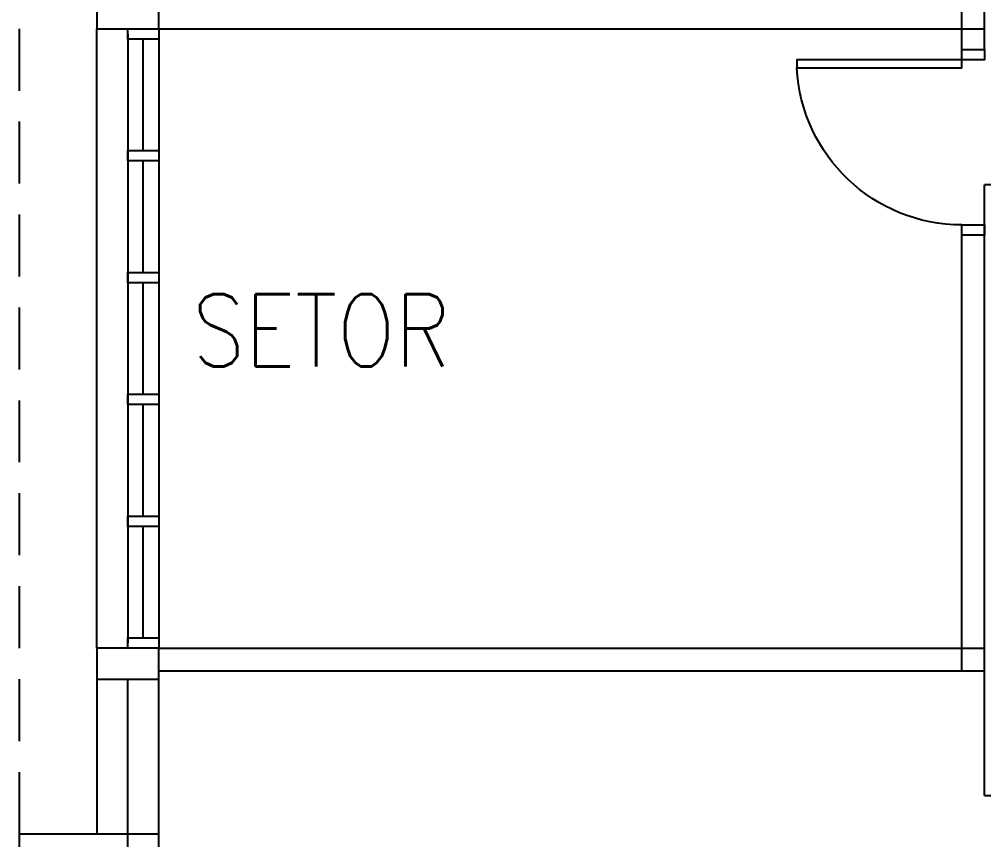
# Model space of a CAD drawing. Header units: inches. Extents: x -85907952 to 802144, y 988801 to 3125513.
# Drawn here: x 401698 to 406387, y 1048706 to 1052679 of the extents above; entities that cross this region are included whole.
import ezdxf
from ezdxf.enums import TextEntityAlignment as Align

# ---------------------------------------------------------------- set-up
doc = ezdxf.new("R2010")
doc.units = ezdxf.units.IN
doc.header["$MEASUREMENT"] = 0
doc.linetypes.add('HIDDEN', pattern=[0.375, 0.25, -0.125])
for name, color, linetype in [('DOOR', 2, 'Continuous'), ('Edges', 7, 'Continuous'), ('LW', 2, 'Continuous'), ('partition', 8, 'Continuous'), ('WALL', 1, 'Continuous'), ('WIN', 9, 'Continuous')]:
    doc.layers.add(name, color=color, linetype=linetype)
doc.layers.add('t3', color=8, linetype='Continuous', lineweight=25)
doc.styles.add('LAILA', font='romans.shx', dxfattribs={"width": 0.85})

# ---------------------------------------------------------------- blocks, each defined once
blk = doc.blocks.new('dr16')
at = {"layer": 'DOOR', "color": 1}
blk.add_line((-2409712.2, -909070.8), (-2409602.2, -909070.8), dxfattribs=at)
for points in [[(-2409712.2, -909070.8), (-2409602.2, -909070.8), (-2409602.2, -909020.8), (-2409712.2, -909020.8)], [(-2410511.2, -909830.8), (-2409712.2, -909830.8), (-2409712.2, -909870.8), (-2410511.2, -909870.8)], [(-2409712.2, -909920.8), (-2409602.2, -909920.8), (-2409602.2, -909870.8), (-2409712.2, -909870.8)]]:
    blk.add_lwpolyline(points, close=True, dxfattribs=at)
at = {"layer": 'DOOR', "color": 9}
blk.add_arc((-2409712.2, -909870.8), 800, 90, 177.134, dxfattribs=at)
blk = doc.blocks.new('air con')
at = {"layer": 'Edges'}
for p, q in [((71.4, 41.9), (152.4, 41.9)), ((71.4, 41.9), (71.4, 41.09)), ((152.4, 41.09), (152.4, 41.9))]:
    blk.add_line(p, q, dxfattribs=at)
blk = doc.blocks.new('2.0 HP AIR CONDITION')
at = {"xscale": 36.51607049631966, "yscale": 36.51607049631966, "zscale": 36.51607049631966}
blk.add_blockref('air con', (-4183.5, -544), dxfattribs=at)

msp = doc.modelspace()

# ---------------------------------------------------------------- linework, layer by layer
at = {"layer": 'LW', "linetype": 'HIDDEN', "ltscale": 1200}
msp.add_line((401697.7, 1048733.4), (401697.7, 1053533.4), dxfattribs=at)
at = {"layer": 'LW'}
for p, q in [((402072.7, 1049633.4), (402072.7, 1052633.4)), ((402072.7, 1049483.4), (402072.7, 1048733.4))]:
    msp.add_line(p, q, dxfattribs=at)
at = {"layer": 'partition'}
for p, q in [((406262.7, 1052533.4), (406262.7, 1053908.4)), ((406372.7, 1052533.4), (406372.7, 1053908.4)), ((402372.7, 1052633.4), (406372.7, 1052633.4)), ((406262.7, 1049523.4), (406262.7, 1051633.4)), ((406372.7, 1049523.4), (406372.7, 1051633.4)), ((402372.7, 1049633.4), (406372.7, 1049633.4)), ((402372.7, 1049523.4), (406372.7, 1049523.4))]:
    msp.add_line(p, q, dxfattribs=at)
at = {"layer": 'WALL'}
for p, q in [((402372.7, 1052633.4), (402372.7, 1055633.4)), ((402372.7, 1048058.4), (402372.7, 1049633.4)), ((402222.7, 1048058.4), (402222.7, 1049483.4)), ((401697.7, 1048733.4), (402372.7, 1048733.4)), ((401697.7, 1047533.4), (401697.7, 1048733.4))]:
    msp.add_line(p, q, dxfattribs=at)
for points in [[(402372.7, 1052633.4), (402372.7, 1052783.4), (402072.7, 1052783.4), (402072.7, 1052633.4)], [(402372.7, 1049483.4), (402372.7, 1049633.4), (402072.7, 1049633.4), (402072.7, 1049483.4)]]:
    msp.add_lwpolyline(points, close=True, dxfattribs=at)
at = {"layer": 'WIN'}
for p, q in [((402222.7, 1052608.4), (402222.7, 1049658.4)), ((402372.7, 1052633.4), (402372.7, 1049633.4)), ((402297.7, 1052043.4), (402297.7, 1052583.4)), ((402297.7, 1051453.4), (402297.7, 1051993.4)), ((402297.7, 1050863.4), (402297.7, 1051403.4)), ((402297.7, 1050273.4), (402297.7, 1050813.4)), ((402297.7, 1049683.4), (402297.7, 1050223.4))]:
    msp.add_line(p, q, dxfattribs=at)
for points in [[(402222.7, 1052583.4), (402222.7, 1052633.4), (402372.7, 1052633.4), (402372.7, 1052583.4)], [(402222.7, 1051993.4), (402222.7, 1052043.4), (402372.7, 1052043.4), (402372.7, 1051993.4)], [(402222.7, 1051403.4), (402222.7, 1051453.4), (402372.7, 1051453.4), (402372.7, 1051403.4)], [(402222.7, 1050813.4), (402222.7, 1050863.4), (402372.7, 1050863.4), (402372.7, 1050813.4)], [(402222.7, 1050223.4), (402222.7, 1050273.4), (402372.7, 1050273.4), (402372.7, 1050223.4)], [(402222.7, 1049633.4), (402222.7, 1049683.4), (402372.7, 1049683.4), (402372.7, 1049633.4)]]:
    msp.add_lwpolyline(points, close=True, dxfattribs=at)

# ---------------------------------------------------------------- block references
at = {"rotation": 90}
msp.add_blockref('2.0 HP AIR CONDITION', (407358.6, 1050496.1), dxfattribs=at)
at = {"layer": 'DOOR', "xscale": -1, "rotation": 180}
msp.add_blockref('dr16', (2815974.8, 142612.6), dxfattribs=at)

# ---------------------------------------------------------------- texts
at = {"layer": 't3', "style": 'LAILA', "width": 0.85}
msp.add_text('SETOR', height=350, dxfattribs=at).set_placement((402535.6, 1051348), align=Align.TOP_LEFT)

doc.saveas('drawing.dxf')
